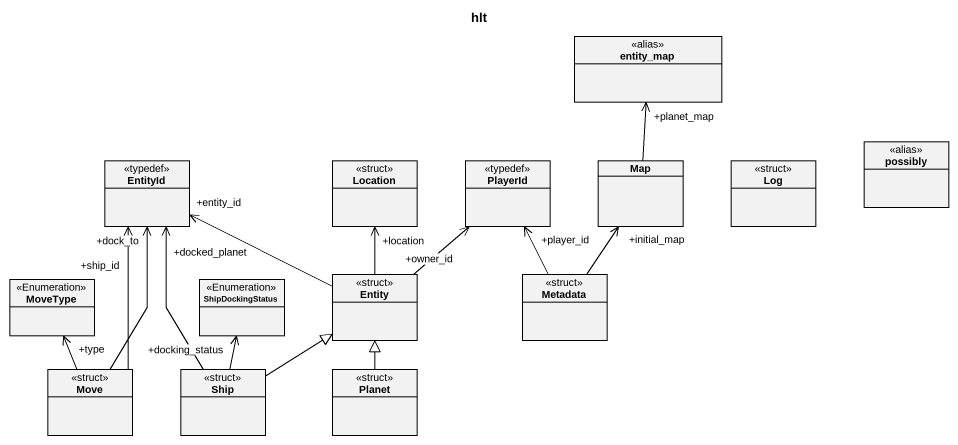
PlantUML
@startuml
title hlt
hide circle
hide empty members
class entity_map <<alias>>
class EntityId <<typedef>>
class Location <<struct>>
class PlayerId <<typedef>>
class "Map" as Map_
class Log <<struct>>
class possibly <<alias>>
enum MoveType <<Enumeration>>
enum ShipDockingStatus <<Enumeration>>
class "Entity" as Entity_ <<struct>>
class Metadata <<struct>>
class Move <<struct>>
class Ship <<struct>>
class Planet <<struct>>
Map_ -up-> "+planet_map" entity_map
Entity_ -left-> "+entity_id" EntityId
Entity_ -up-> "+location" Location
Entity_ -up-> "+owner_id" PlayerId
Metadata -up-> "+player_id" PlayerId
Metadata -up-> "+initial_map" Map_
Move -up-> "+dock_to" EntityId
Move -up-> "+ship_id" EntityId
Move -up-> "+type" MoveType
Ship -up-> "+docked_planet" EntityId
Ship -up-> "+docking_status" ShipDockingStatus
Ship -up-|> Entity_
Planet -up-|> Entity_
@enduml
